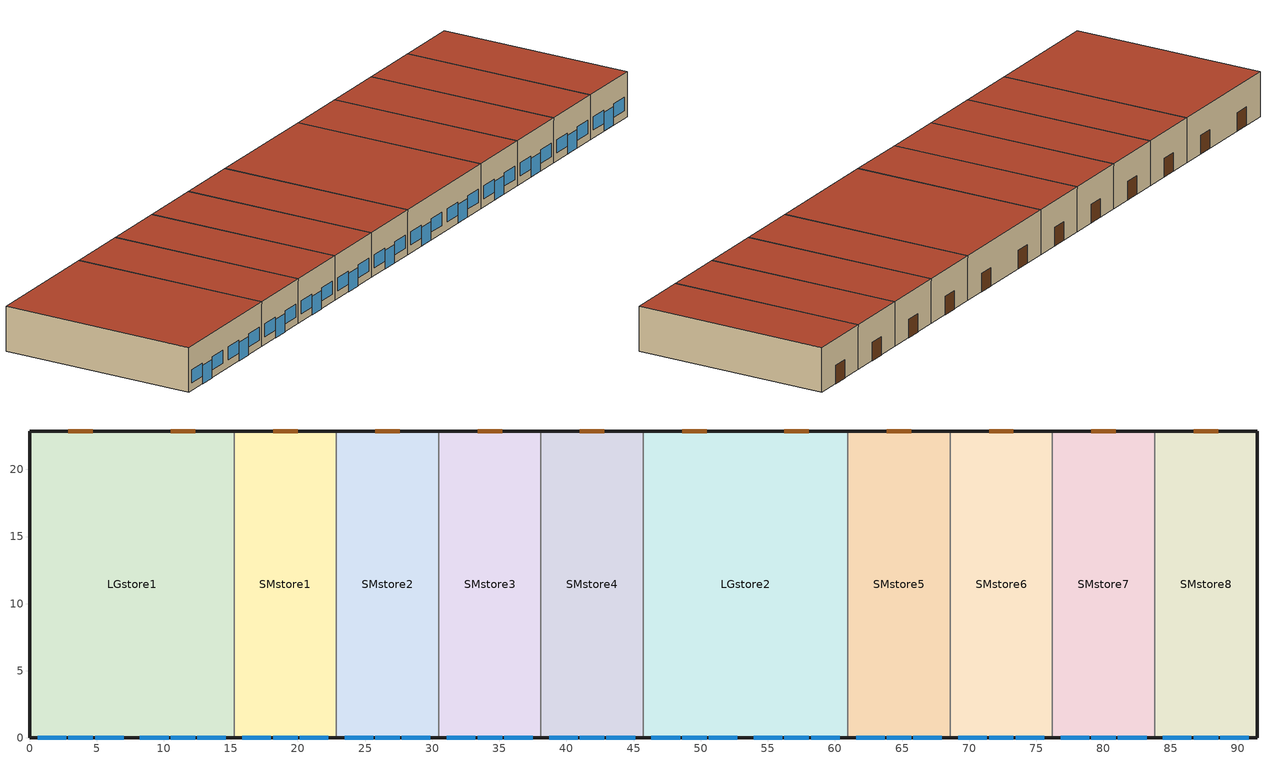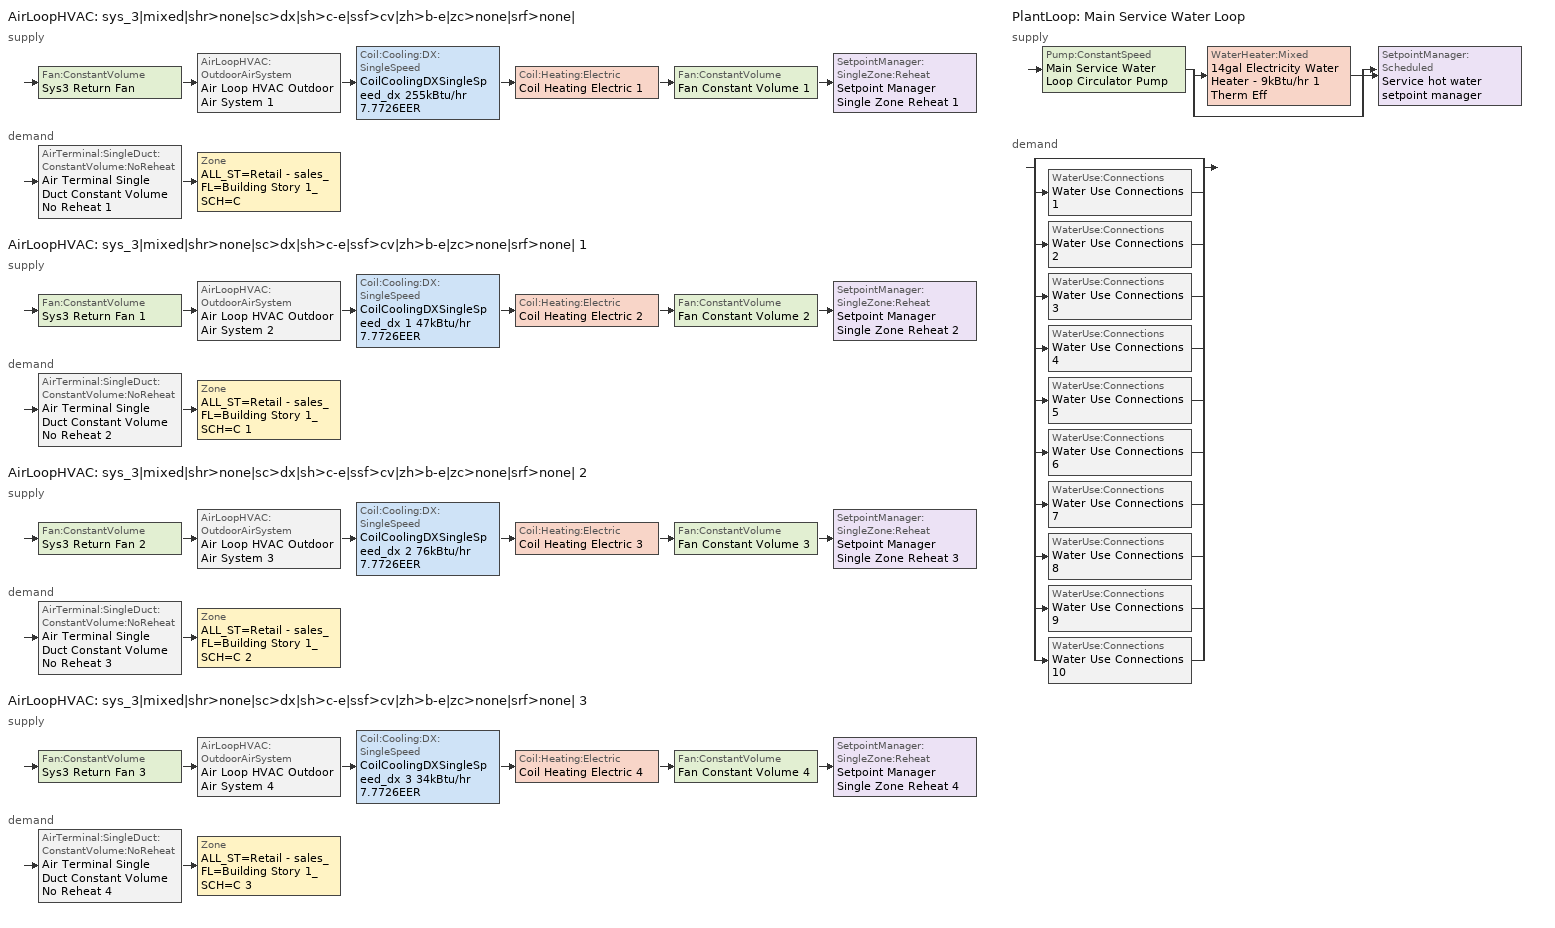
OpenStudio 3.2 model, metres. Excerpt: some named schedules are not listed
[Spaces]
SMstore2
 floor foundation (BTAP-Grnd-Floor-Mass:U-0.678_std): 30.48,22.86 30.48,0 22.86,0 22.86,22.86 z0
 wall outside: 22.86,0 30.48,0 / 30.48,22.86 22.86,22.86 z0:5.18
 wall to SMstore3: 30.48,0 30.48,22.86 z0:5.18
 wall to SMstore1: 22.86,22.86 22.86,0 z0:5.18
 window: 23.47,0 25.6,0 / 27.74,0 29.87,0 z0.91:2.43; 25.76,0 27.58,0 z0:2.13
 door: 27.58,22.86 25.76,22.86 z0:2.13
 roof outside: 30.48,0 30.48,22.86 22.86,22.86 22.86,0 z5.18
SMstore7
 floor foundation (BTAP-Grnd-Floor-Mass:U-0.678_std): 83.82,22.86 83.82,0 76.2,0 76.2,22.86 z0
 wall outside: 76.2,0 83.82,0 / 83.82,22.86 76.2,22.86 z0:5.18
 wall to SMstore6: 76.2,22.86 76.2,0 z0:5.18
 wall to SMstore8: 83.82,0 83.82,22.86 z0:5.18
 window: 81.08,0 83.21,0 / 76.81,0 78.94,0 z0.91:2.43; 79.1,0 80.92,0 z0:2.13
 door: 80.92,22.86 79.1,22.86 z0:2.13
 roof outside: 83.82,0 83.82,22.86 76.2,22.86 76.2,0 z5.18
SMstore3
 floor foundation (BTAP-Grnd-Floor-Mass:U-0.678_std): 38.1,22.86 38.1,0 30.48,0 30.48,22.86 z0
 wall outside: 30.48,0 38.1,0 / 38.1,22.86 30.48,22.86 z0:5.18
 wall to SMstore4: 38.1,0 38.1,22.86 z0:5.18
 window: 31.09,0 33.22,0 / 35.36,0 37.49,0 z0.91:2.43; 33.38,0 35.2,0 z0:2.13
 door: 35.2,22.86 33.38,22.86 z0:2.13
 roof outside: 38.1,0 38.1,22.86 30.48,22.86 30.48,0 z5.18
SMstore1
 floor foundation (BTAP-Grnd-Floor-Mass:U-0.678_std): 22.86,22.86 22.86,0 15.24,0 15.24,22.86 z0
 wall outside: 15.24,0 22.86,0 / 22.86,22.86 15.24,22.86 z0:5.18
 wall to LGstore1: 15.24,22.86 15.24,0 z0:5.18
 window: 15.85,0 17.98,0 / 20.12,0 22.25,0 z0.91:2.43; 18.14,0 19.97,0 z0:2.13
 door: 19.97,22.86 18.14,22.86 z0:2.13
 roof outside: 22.86,0 22.86,22.86 15.24,22.86 15.24,0 z5.18
LGstore2
 floor foundation (BTAP-Grnd-Floor-Mass:U-0.678_std): 60.96,22.86 60.96,0 45.72,0 45.72,22.86 z0
 wall outside: 45.72,0 60.96,0 / 60.96,22.86 45.72,22.86 z0:5.18
 wall to SMstore5: 60.96,0 60.96,22.86 z0:5.18
 wall to SMstore4: 45.72,22.86 45.72,0 z0:5.18
 window: 48.62,0 50.44,0 / 56.24,0 58.06,0 z0:2.13; 46.33,0 48.46,0 / 58.22,0 60.35,0 / 53.95,0 56.08,0 / 50.6,0 52.73,0 z0.91:2.43
 door: 50.44,22.86 48.62,22.86 / 58.06,22.86 56.24,22.86 z0:2.13
 roof outside: 60.96,0 60.96,22.86 45.72,22.86 45.72,0 z5.18
SMstore8
 floor foundation (BTAP-Grnd-Floor-Mass:U-0.678_std): 91.44,22.86 91.44,0 83.82,0 83.82,22.86 z0
 wall outside: 83.82,0 91.44,0 91.44,22.86 83.82,22.86 z0:5.18
 window: 86.72,0 88.54,0 z0:2.13; 84.43,0 86.56,0 / 88.7,0 90.83,0 z0.91:2.43
 door: 88.54,22.86 86.72,22.86 z0:2.13
 roof outside: 91.44,0 91.44,22.86 83.82,22.86 83.82,0 z5.18
SMstore5
 floor foundation (BTAP-Grnd-Floor-Mass:U-0.678_std): 68.58,22.86 68.58,0 60.96,0 60.96,22.86 z0
 wall outside: 60.96,0 68.58,0 / 68.58,22.86 60.96,22.86 z0:5.18
 wall to SMstore6: 68.58,0 68.58,22.86 z0:5.18
 window: 61.57,0 63.7,0 / 65.84,0 67.97,0 z0.91:2.43; 63.86,0 65.68,0 z0:2.13
 door: 65.68,22.86 63.86,22.86 z0:2.13
 roof outside: 68.58,0 68.58,22.86 60.96,22.86 60.96,0 z5.18
SMstore4
 floor foundation (BTAP-Grnd-Floor-Mass:U-0.678_std): 45.72,22.86 45.72,0 38.1,0 38.1,22.86 z0
 wall outside: 38.1,0 45.72,0 / 45.72,22.86 38.1,22.86 z0:5.18
 window: 41,0 42.82,0 z0:2.13; 38.71,0 40.84,0 / 42.98,0 45.11,0 z0.91:2.43
 door: 42.82,22.86 41,22.86 z0:2.13
 roof outside: 45.72,0 45.72,22.86 38.1,22.86 38.1,0 z5.18
SMstore6
 floor foundation (BTAP-Grnd-Floor-Mass:U-0.678_std): 76.2,22.86 76.2,0 68.58,0 68.58,22.86 z0
 wall outside: 68.58,0 76.2,0 / 76.2,22.86 68.58,22.86 z0:5.18
 window: 73.46,0 75.59,0 / 69.19,0 71.32,0 z0.91:2.43; 71.48,0 73.3,0 z0:2.13
 door: 73.3,22.86 71.48,22.86 z0:2.13
 roof outside: 76.2,0 76.2,22.86 68.58,22.86 68.58,0 z5.18
LGstore1
 floor foundation (BTAP-Grnd-Floor-Mass:U-0.678_std): 15.24,22.86 15.24,0 0,0 0,22.86 z0
 wall outside: 15.24,22.86 0,22.86 0,0 15.24,0 z0:5.18
 window: 8.23,0 10.36,0 / 0.61,0 2.74,0 / 4.88,0 7.01,0 / 12.5,0 14.63,0 z0.91:2.43; 10.52,0 12.35,0 / 2.9,0 4.73,0 z0:2.13
 door: 4.73,22.86 2.9,22.86 / 12.35,22.86 10.52,22.86 z0:2.13
 roof outside: 15.24,0 15.24,22.86 0,22.86 0,0 z5.18
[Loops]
AirLoopHVAC 'sys_3|mixed|shr>none|sc>dx|sh>c-e|ssf>cv|zh>b-e|zc>none|srf>none|'
 supply: Fan:ConstantVolume 'Sys3 Return Fan' > AirLoopHVAC:OutdoorAirSystem 'Air Loop HVAC Outdoor Air System 1' > Coil:Cooling:DX:SingleSpeed 'CoilCoolingDXSingleSpeed_dx 255kBtu/hr 7.7726EER' > Coil:Heating:Electric 'Coil Heating Electric 1' > Fan:ConstantVolume 'Fan Constant Volume 1' > SetpointManager:SingleZone:Reheat 'Setpoint Manager Single Zone Reheat 1'
 demand: AirTerminal:SingleDuct:ConstantVolume:NoReheat 'Air Terminal Single Duct Constant Volume No Reheat 1' > Zone 'ALL_ST=Retail - sales_FL=Building Story 1_SCH=C'
AirLoopHVAC 'sys_3|mixed|shr>none|sc>dx|sh>c-e|ssf>cv|zh>b-e|zc>none|srf>none| 1'
 supply: Fan:ConstantVolume 'Sys3 Return Fan 1' > AirLoopHVAC:OutdoorAirSystem 'Air Loop HVAC Outdoor Air System 2' > Coil:Cooling:DX:SingleSpeed 'CoilCoolingDXSingleSpeed_dx 1 47kBtu/hr 7.7726EER' > Coil:Heating:Electric 'Coil Heating Electric 2' > Fan:ConstantVolume 'Fan Constant Volume 2' > SetpointManager:SingleZone:Reheat 'Setpoint Manager Single Zone Reheat 2'
 demand: AirTerminal:SingleDuct:ConstantVolume:NoReheat 'Air Terminal Single Duct Constant Volume No Reheat 2' > Zone 'ALL_ST=Retail - sales_FL=Building Story 1_SCH=C 1'
AirLoopHVAC 'sys_3|mixed|shr>none|sc>dx|sh>c-e|ssf>cv|zh>b-e|zc>none|srf>none| 2'
 supply: Fan:ConstantVolume 'Sys3 Return Fan 2' > AirLoopHVAC:OutdoorAirSystem 'Air Loop HVAC Outdoor Air System 3' > Coil:Cooling:DX:SingleSpeed 'CoilCoolingDXSingleSpeed_dx 2 76kBtu/hr 7.7726EER' > Coil:Heating:Electric 'Coil Heating Electric 3' > Fan:ConstantVolume 'Fan Constant Volume 3' > SetpointManager:SingleZone:Reheat 'Setpoint Manager Single Zone Reheat 3'
 demand: AirTerminal:SingleDuct:ConstantVolume:NoReheat 'Air Terminal Single Duct Constant Volume No Reheat 3' > Zone 'ALL_ST=Retail - sales_FL=Building Story 1_SCH=C 2'
AirLoopHVAC 'sys_3|mixed|shr>none|sc>dx|sh>c-e|ssf>cv|zh>b-e|zc>none|srf>none| 3'
 supply: Fan:ConstantVolume 'Sys3 Return Fan 3' > AirLoopHVAC:OutdoorAirSystem 'Air Loop HVAC Outdoor Air System 4' > Coil:Cooling:DX:SingleSpeed 'CoilCoolingDXSingleSpeed_dx 3 34kBtu/hr 7.7726EER' > Coil:Heating:Electric 'Coil Heating Electric 4' > Fan:ConstantVolume 'Fan Constant Volume 4' > SetpointManager:SingleZone:Reheat 'Setpoint Manager Single Zone Reheat 4'
 demand: AirTerminal:SingleDuct:ConstantVolume:NoReheat 'Air Terminal Single Duct Constant Volume No Reheat 4' > Zone 'ALL_ST=Retail - sales_FL=Building Story 1_SCH=C 3'
PlantLoop 'Main Service Water Loop'
 supply: Pump:ConstantSpeed 'Main Service Water Loop Circulator Pump' > split
  | WaterHeater:Mixed '14gal Electricity Water Heater - 9kBtu/hr 1 Therm Eff'
  | bypass
  join > SetpointManager:Scheduled 'Service hot water setpoint manager'
 demand: split
  | bypass
  | WaterUse:Connections 'Water Use Connections 1'
  | WaterUse:Connections 'Water Use Connections 2'
  | WaterUse:Connections 'Water Use Connections 3'
  | WaterUse:Connections 'Water Use Connections 4'
  | WaterUse:Connections 'Water Use Connections 5'
  | WaterUse:Connections 'Water Use Connections 6'
  | WaterUse:Connections 'Water Use Connections 7'
  | WaterUse:Connections 'Water Use Connections 8'
  | WaterUse:Connections 'Water Use Connections 9'
  | WaterUse:Connections 'Water Use Connections 10'
[ClimateZones]
Climate Zone Institution Name 1=ASHRAE; Climate Zone Document Name 1=ANSI/ASHRAE Standard 169; Climate Zone Document Year 1=2006; Climate Zone Institution Name 2=CEC; Climate Zone Document Name 2=California Climate Zone Descriptions; Climate Zone Document Year 2=1995
[Building]
RetailStripmall: Default Construction Set=BTAP-Mass at hdd = 5000.0; Standards Number of Stories=1; Standards Number of Above Ground Stories=1; Standards Template=BTAP1980TO2010; Standards Building Type=RetailStripmall
[Site]
Calgary Intl AP_AB_CAN: Latitude {deg}=51.114; Longitude {deg}=-114.02; Time Zone {hr}=-7; Elevation {m}=1084.1
[Site:WaterMainsTemperature]
Calculation Method=Correlation; Annual Average Outdoor Air Temperature {C}=5; Maximum Difference In Monthly Average Outdoor Air Temperatures {deltaC}=23.3
[Site:GroundTemperature:BuildingSurface]
19.527, 19.502, 19.536, 19.598, 20.002, 21.64, 22.225, 22.375, 21.449, 20.121, 19.802, 19.633
[SizingPeriod:DesignDay] Barometric Pressure {Pa}=88961; Sky Clearness=0; Rain Indicator=0; Snow Indicator=0; Day of Month=21; Daylight Saving Time Indicator=0; Humidity Indicating Type=Wetbulb; Dry-Bulb Temperature Range Modifier Type=DefaultMultipliers
Name | Maximum Dry-Bulb Temperature {C} | Daily Dry-Bulb Temperature Range {deltaC} | Humidity Indicating Conditions at Maximum Dry-Bulb | Wind Speed {m/s} | Wind Direction {deg} | Month | Day Type | Solar Model Indicator | ASHRAE Taub | ASHRAE Taud
Calgary Intl AP Ann Clg .4% Condns DB=>MWB | 28.5 | 12.1 | 16.1 | 4.5 | 160 | 7 | SummerDesignDay | ASHRAETau | 0.339 | 2.421
Calgary Intl AP Ann Htg 99.6% Condns DB | -28.5 | 0 | -28.5 | 2.9 | 200 | 1 | WinterDesignDay | ASHRAEClearSky
[Material:NoMass] Roughness=Smooth; Thermal Absorptance=0.9; Solar Absorptance=0.7
Name | Thermal Resistance {m2-K/W} | Visible Absorptance
Typical Carpet Pad; Typical Carpet Pad 1 | 0.21648 | 0.8
Typical Insulation 1 | 0.00118045 | 0.7
Typical Insulation 2 | 2.61923 | 0.7
Typical Insulation 3 | 4.40527 | 0.7
Typical Carpet Pad 2; Typical Carpet Pad 4 | 1.40895 | 0.8
Typical Carpet Pad 3 | 2.28697 | 0.8
Typical Insulation 4 | 0.338965 | 0.7
Typical Insulation 5 | 0.338983 | 0.7
[Material]
Name | Roughness | Thickness {m} | Conductivity {W/m-K} | Density {kg/m3} | Specific Heat {J/kg-K} | Thermal Absorptance | Solar Absorptance | Visible Absorptance
G05 25mm wood | MediumSmooth | 0.0254 | 0.15 | 608 | 1630 | 0.9 | 0.5 | 0.5
100mm Normalweight concrete floor 1 | MediumSmooth | 0.1016 | 2.31 | 2322 | 832
G01 13mm gypsum board 1 | Smooth | 0.0127 | 0.16 | 800 | 1090 | 0.9 | 0.7 | 0.5
4 in. Normalweight Concrete Floor 1 | MediumRough | 0.1016 | 2.31 | 2322 | 832 | 0.9 | 0.7 | 0.7
1IN Stucco 1 | Smooth | 0.0253 | 0.6918 | 1858 | 837 | 0.9 | 0.7 | 0.92
8IN CONCRETE HW RefBldg 1 | Rough | 0.2032 | 1.311 | 2240 | 836.8 | 0.9 | 0.7 | 0.7
1/2IN Gypsum 1 | Smooth | 0.0127 | 0.16 | 784.9 | 830 | 0.9 | 0.4 | 0.4
Metal Roof Surface 1; F08 Metal surface 1 | Smooth | 0.0008 | 45.28 | 7824 | 500 | 0.9 | 0.7 | 0.7
6 in. Normalweight Concrete Floor 1; 6 in. Normalweight Concrete Floor 2; 6 in. Normalweight Concrete Floor 3 | MediumRough | 0.1524 | 2.31 | 2322 | 832 | 0.9 | 0.7 | 0.7
Expanded Polystyrene | MediumSmooth | 0.0408596 | 0.029 | 29 | 1210
[Construction]
BTAP-Int-Partition; BTAP-Int-Door: G05 25mm wood
BTAP-Int-Floor: 100mm Normalweight concrete floor 1, Typical Carpet Pad
BTAP-Int-Wall: G01 13mm gypsum board 1, G01 13mm gypsum board 1
BTAP-Int-Ceiling: Typical Carpet Pad, 100mm Normalweight concrete floor 1
BTAP-Int-Window: SimpleGlazing
BTAP-Ext-Floor-Mass:U-3.822: Typical Insulation 1, 4 in. Normalweight Concrete Floor 1, Typical Carpet Pad 1
BTAP-Ext-Wall-Mass:U-0.346: 1IN Stucco 1, 8IN CONCRETE HW RefBldg 1, Typical Insulation 2, 1/2IN Gypsum 1
BTAP-Ext-Roof-Metal:U-0.227: Metal Roof Surface 1, Typical Insulation 3
BTAP-Grnd-Floor-Mass:U-0.678: 6 in. Normalweight Concrete Floor 1, Typical Carpet Pad 2
BTAP-Grnd-Wall-Mass:U-0.425: 6 in. Normalweight Concrete Floor 2, Typical Carpet Pad 3
BTAP-Grnd-Roof-Mass:U-0.678: 6 in. Normalweight Concrete Floor 3, Typical Carpet Pad 4
BTAP-Ext-FixedWindow:U=0.295 SHGC=0.490; BTAP-Ext-GlassDoors:U=0.295 SHGC=0.490; BTAP-Ext-Skylights:U=0.295 SHGC=0.490; BTAP-Ext-DaylightDomes:U=0.295 SHGC=0.490; BTAP-Ext-DaylightDiffuser:U=0.295 SHGC=0.490: SimpleGlazing:U=0.295 SHGC=0.490
BTAP-Ext-Door:U-2.95: F08 Metal surface 1, Typical Insulation 4
BTAP-Ext-OverHeadDoor:U-2.95: Typical Insulation 5
BTAP-Grnd-Floor-Mass:U-0.678_std: 6 in. Normalweight Concrete Floor 1, Expanded Polystyrene
[DefaultConstructionSet]
BTAP-Mass at hdd = 5000.0: Default Exterior Surface Constructions=BTAP-Mass at hdd = 5000.0; Default Interior Surface Constructions=Default Surface Constructions 2; Default Ground Contact Surface Constructions=BTAP-Mass at hdd = 5000.0 1; Default Exterior SubSurface Constructions=BTAP-Mass at hdd = 5000.0; Default Interior SubSurface Constructions=Default Sub Surface Constructions 2; Interior Partition Construction=BTAP-Int-Partition
[DefaultSurfaceConstructions]
Name | Floor Construction | Wall Construction | Roof Ceiling Construction
Default Surface Constructions 2 | BTAP-Int-Floor | BTAP-Int-Wall | BTAP-Int-Ceiling
BTAP-Mass at hdd = 5000.0 | BTAP-Ext-Floor-Mass:U-3.822 | BTAP-Ext-Wall-Mass:U-0.346 | BTAP-Ext-Roof-Metal:U-0.227
BTAP-Mass at hdd = 5000.0 1 | BTAP-Grnd-Floor-Mass:U-0.678 | BTAP-Grnd-Wall-Mass:U-0.425 | BTAP-Grnd-Roof-Mass:U-0.678
[DefaultSubSurfaceConstructions]
Name | Fixed Window Construction | Operable Window Construction | Door Construction | Glass Door Construction | Overhead Door Construction | Skylight Construction | Tubular Daylight Dome Construction | Tubular Daylight Diffuser Construction
Default Sub Surface Constructions 2 | BTAP-Int-Window | BTAP-Int-Window | BTAP-Int-Door
BTAP-Mass at hdd = 5000.0 | BTAP-Ext-FixedWindow:U=0.295 SHGC=0.490 | BTAP-Ext-FixedWindow:U=0.295 SHGC=0.490 | BTAP-Ext-Door:U-2.95 | BTAP-Ext-GlassDoors:U=0.295 SHGC=0.490 | BTAP-Ext-OverHeadDoor:U-2.95 | BTAP-Ext-Skylights:U=0.295 SHGC=0.490 | BTAP-Ext-DaylightDomes:U=0.295 SHGC=0.490 | BTAP-Ext-DaylightDiffuser:U=0.295 SHGC=0.490
[WindowMaterial:SimpleGlazingSystem] Solar Heat Gain Coefficient=0.49; Visible Transmittance=0.21
Name | U-Factor {W/m2-K}
SimpleGlazing | 2.2
SimpleGlazing:U=0.295 SHGC=0.490 | 2.95
[Space] Space Type=Space Function Retail - sales; Building Story=Building Story 1; Part of Total Floor Area=Yes
Name | Thermal Zone
SMstore2; SMstore7; SMstore3; LGstore2; SMstore5; SMstore4; SMstore6 | ALL_ST=Retail - sales_FL=Building Story 1_SCH=C
SMstore1 | ALL_ST=Retail - sales_FL=Building Story 1_SCH=C 3
LGstore1 | ALL_ST=Retail - sales_FL=Building Story 1_SCH=C 2
SMstore8 | ALL_ST=Retail - sales_FL=Building Story 1_SCH=C 1
[BuildingStory]
Building Story 1: Nominal Z Coordinate {m}=0
[SpaceType]
Space Function Retail - sales: Default Schedule Set=Space Function Retail - sales Schedule Set; Design Specification Outdoor Air Object=Space Function Retail - sales Ventilation; Standards Building Type=Space Function; Standards Space Type=Retail - sales
[People:Definition]
Space Function Retail - sales People Definition: Number of People Calculation Method=People/Area; People per Space Floor Area {person/m2}=0.0333681; Fraction Radiant=0.3
[People]
Space Function Retail - sales People: People Definition=Space Function Retail - sales People Definition; Space or SpaceType=Space Function Retail - sales; Work Efficiency Schedule=Work Efficiency Schedule; Clothing Insulation Schedule=Clothing Schedule; Air Velocity Schedule=Air Velocity Schedule; Multiplier=1
[Lights:Definition]
Space Function Retail - sales Lights Definition: Design Level Calculation Method=Watts/Area; Watts per Space Floor Area {W/m2}=18.0998; Fraction Radiant=0.5; Fraction Visible=0.2
[Lights]
Space Function Retail - sales Lights: Lights Definition=Space Function Retail - sales Lights Definition; Space or SpaceType=Space Function Retail - sales; Fraction Replaceable=1
[ElectricEquipment:Definition]
Space Function Retail - sales Elec Equip Definition: Design Level Calculation Method=Watts/Area; Watts per Space Floor Area {W/m2}=2.49998; Fraction Radiant=0.5
[ElectricEquipment]
Space Function Retail - sales Elec Equip: Electric Equipment Definition=Space Function Retail - sales Elec Equip Definition; Space or SpaceType=Space Function Retail - sales
[DesignSpecification:OutdoorAir]
Space Function Retail - sales Ventilation: Outdoor Air Method=Sum; Outdoor Air Flow per Floor Area {m3/s-m2}=0.001524
[DefaultScheduleSet]
Space Function Retail - sales Schedule Set: Number of People Schedule=NECB-C-Occupancy; People Activity Level Schedule=NECB-Activity; Lighting Schedule=NECB-C-Lighting; Electric Equipment Schedule=NECB-C-Electric-Equipment; Infiltration Schedule=Always On
[ThermostatSetpoint:DualSetpoint] Heating Setpoint Temperature Schedule=NECB-C-Thermostat Setpoint-Heating; Cooling Setpoint Temperature Schedule=NECB-C-Thermostat Setpoint-Cooling
Space Function Retail - sales Thermostat 21; Space Function Retail - sales Thermostat 22; Space Function Retail - sales Thermostat 23; Space Function Retail - sales Thermostat 24
[SpaceInfiltration:DesignFlowRate] Schedule=Always On Discrete; Design Flow Rate Calculation Method=Flow/ExteriorArea; Flow per Exterior Surface Area {m3/s-m2}=0.001116; Constant Term Coefficient=0; Temperature Term Coefficient=0; Velocity Term Coefficient=0.224; Velocity Squared Term Coefficient=0
Name | Space or SpaceType
LGstore1 Infiltration | LGstore1
LGstore2 Infiltration | LGstore2
SMstore1 Infiltration | SMstore1
SMstore2 Infiltration | SMstore2
SMstore3 Infiltration | SMstore3
SMstore4 Infiltration | SMstore4
SMstore5 Infiltration | SMstore5
SMstore6 Infiltration | SMstore6
SMstore7 Infiltration | SMstore7
SMstore8 Infiltration | SMstore8
[ThermalZone] Use Ideal Air Loads=No
Name | Thermostat
ALL_ST=Retail - sales_FL=Building Story 1_SCH=C | Space Function Retail - sales Thermostat 21
ALL_ST=Retail - sales_FL=Building Story 1_SCH=C 1 | Space Function Retail - sales Thermostat 22
ALL_ST=Retail - sales_FL=Building Story 1_SCH=C 2 | Space Function Retail - sales Thermostat 23
ALL_ST=Retail - sales_FL=Building Story 1_SCH=C 3 | Space Function Retail - sales Thermostat 24
[Sizing:Zone] Zone Cooling Design Supply Air Temperature Input Method=TemperatureDifference; Zone Cooling Design Supply Air Temperature {C}=14; Zone Cooling Design Supply Air Temperature Difference {deltaC}=11; Zone Heating Design Supply Air Temperature Input Method=TemperatureDifference; Zone Heating Design Supply Air Temperature {C}=40; Zone Heating Design Supply Air Temperature Difference {deltaC}=21; Zone Cooling Design Supply Air Humidity Ratio {kg-H2O/kg-air}=0.0085; Zone Heating Design Supply Air Humidity Ratio {kg-H2O/kg-air}=0.008; Zone Heating Sizing Factor=1.3; Zone Cooling Sizing Factor=1.1; Cooling Design Air Flow Method=DesignDay; Heating Design Air Flow Method=DesignDay; Account for Dedicated Outdoor Air System=No; Dedicated Outdoor Air System Control Strategy=NeutralSupplyAir; Dedicated Outdoor Air Low Setpoint Temperature for Design {C}=autosize; Dedicated Outdoor Air High Setpoint Temperature for Design {C}=autosize
ALL_ST=Retail - sales_FL=Building Story 1_SCH=C; ALL_ST=Retail - sales_FL=Building Story 1_SCH=C 1; ALL_ST=Retail - sales_FL=Building Story 1_SCH=C 2; ALL_ST=Retail - sales_FL=Building Story 1_SCH=C 3
[Zone equipment]
ALL_ST=Retail - sales_FL=Building Story 1_SCH=C: Air Terminal Single Duct Constant Volume No Reheat 1, Zone HVAC Baseboard Convective Electric 1
ALL_ST=Retail - sales_FL=Building Story 1_SCH=C 1: Air Terminal Single Duct Constant Volume No Reheat 2, Zone HVAC Baseboard Convective Electric 2
ALL_ST=Retail - sales_FL=Building Story 1_SCH=C 2: Air Terminal Single Duct Constant Volume No Reheat 3, Zone HVAC Baseboard Convective Electric 3
ALL_ST=Retail - sales_FL=Building Story 1_SCH=C 3: Air Terminal Single Duct Constant Volume No Reheat 4, Zone HVAC Baseboard Convective Electric 4
[Foundation:Kiva] Wall Height Above Grade {m}=0; Wall Depth Below Slab {m}=0
Bldg Kiva Foundation; SMstore2_Floor Kiva Foundation; SMstore3_Floor Kiva Foundation; SMstore4_Floor Kiva Foundation; SMstore5_Floor Kiva Foundation; SMstore6_Floor Kiva Foundation; SMstore7_Floor Kiva Foundation
[SurfaceProperty:ExposedFoundationPerimeter] Exposed Perimeter Calculation Method=TotalExposedPerimeter
Name | Total Exposed Perimeter {m}
LGstore2_Floor | 30.48
SMstore2_Floor; SMstore3_Floor; SMstore4_Floor; SMstore5_Floor; SMstore6_Floor; SMstore7_Floor; SMstore1_Floor | 15.24
SMstore8_Floor | 38.1
LGstore1_Floor | 53.34
[Foundation:Kiva:Settings]

[AirLoopHVAC] Design Supply Air Flow Rate {m3/s}=autosize; Design Return Air Flow Fraction of Supply Air Flow=1
Name | Availability Schedule
sys_3|mixed|shr>none|sc>dx|sh>c-e|ssf>cv|zh>b-e|zc>none|srf>none| | sys_3|mixed|shr>none|sc>dx|sh>c-e|ssf>cv|zh>b-e|zc>none|srf>none| Occ Sch
sys_3|mixed|shr>none|sc>dx|sh>c-e|ssf>cv|zh>b-e|zc>none|srf>none| 1 | sys_3|mixed|shr>none|sc>dx|sh>c-e|ssf>cv|zh>b-e|zc>none|srf>none| 1 Occ Sch
sys_3|mixed|shr>none|sc>dx|sh>c-e|ssf>cv|zh>b-e|zc>none|srf>none| 2 | sys_3|mixed|shr>none|sc>dx|sh>c-e|ssf>cv|zh>b-e|zc>none|srf>none| 2 Occ Sch
sys_3|mixed|shr>none|sc>dx|sh>c-e|ssf>cv|zh>b-e|zc>none|srf>none| 3 | sys_3|mixed|shr>none|sc>dx|sh>c-e|ssf>cv|zh>b-e|zc>none|srf>none| 3 Occ Sch
[Sizing:System] Type of Load to Size On=Sensible; Design Outdoor Air Flow Rate {m3/s}=Autosize; Central Heating Maximum System Air Flow Ratio=1; Preheat Design Temperature {C}=7; Preheat Design Humidity Ratio {kg-H2O/kg-Air}=0.008; Precool Design Temperature {C}=13; Precool Design Humidity Ratio {kg-H2O/kg-Air}=0.008; Central Cooling Design Supply Air Temperature {C}=13; Central Heating Design Supply Air Temperature {C}=43; Sizing Option=NonCoincident; 100% Outdoor Air in Cooling=No; 100% Outdoor Air in Heating=No; Central Cooling Design Supply Air Humidity Ratio {kg-H2O/kg-Air}=0.0085; Central Heating Design Supply Air Humidity Ratio {kg-H2O/kg-Air}=0.008; Cooling Design Air Flow Method=DesignDay; Cooling Design Air Flow Rate {m3/s}=0; Heating Design Air Flow Method=DesignDay; Heating Design Air Flow Rate {m3/s}=0; System Outdoor Air Method=ZoneSum; Zone Maximum Outdoor Air Fraction=1; Cooling Supply Air Flow Rate Per Floor Area {m3/s-m2}=0.00996765; Cooling Fraction of Autosized Cooling Supply Air Flow Rate=1; Cooling Supply Air Flow Rate Per Unit Cooling Capacity {m3/s-W}=3.94755e-05; Heating Supply Air Flow Rate Per Floor Area {m3/s-m2}=0.00996765; Heating Fraction of Autosized Heating Supply Air Flow Rate=1; Heating Fraction of Autosized Cooling Supply Air Flow Rate=1; Heating Supply Air Flow Rate Per Unit Heating Capacity {m3/s-W}=3.15882e-05; Cooling Design Capacity Method=CoolingDesignCapacity; Cooling Design Capacity {W}=autosize; Cooling Design Capacity Per Floor Area {W/m2}=234.7; Fraction of Autosized Cooling Design Capacity=1; Heating Design Capacity Method=HeatingDesignCapacity; Heating Design Capacity {W}=autosize; Heating Design Capacity Per Floor Area {W/m2}=157; Fraction of Autosized Heating Design Capacity=1; Central Cooling Capacity Control Method=OnOff
sys_3|mixed|shr>none|sc>dx|sh>c-e|ssf>cv|zh>b-e|zc>none|srf>none|; sys_3|mixed|shr>none|sc>dx|sh>c-e|ssf>cv|zh>b-e|zc>none|srf>none| 1; sys_3|mixed|shr>none|sc>dx|sh>c-e|ssf>cv|zh>b-e|zc>none|srf>none| 2; sys_3|mixed|shr>none|sc>dx|sh>c-e|ssf>cv|zh>b-e|zc>none|srf>none| 3
[Fan:ConstantVolume] Availability Schedule=Always On Discrete; Maximum Flow Rate {m3/s}=AutoSize
Name | Fan Total Efficiency | Pressure Rise {Pa} | Motor Efficiency
Fan Constant Volume 1; Fan Constant Volume 2; Fan Constant Volume 3; Fan Constant Volume 4 | 0.39975 | 640 | 0.615
Sys3 Return Fan; Sys3 Return Fan 1; Sys3 Return Fan 2; Sys3 Return Fan 3 | 0.25 | 150 | 0.385
[Coil:Heating:Electric] Availability Schedule=Always On Discrete
Coil Heating Electric 1; Coil Heating Electric 2; Coil Heating Electric 3; Coil Heating Electric 4
[Coil:Cooling:DX:SingleSpeed] Availability Schedule=Always On Discrete; Rated Total Cooling Capacity {W}=autosize; Rated Sensible Heat Ratio=autosize; Rated COP {W/W}=2.72426; Rated Air Flow Rate {m3/s}=autosize; Rated Evaporator Fan Power Per Volume Flow Rate {W/(m3/s)}=773.3; Total Cooling Capacity Function of Temperature Curve=DXCOOL-NECB2011-REF-CAPFT; Total Cooling Capacity Function of Flow Fraction Curve=DXCOOL-NECB2011-REF-CAPFFLOW; Energy Input Ratio Function of Temperature Curve=DXCOOL-NECB2011-REF-COOLEIRFT; Energy Input Ratio Function of Flow Fraction Curve=DXCOOL-NECB2011-REF-COOLEIRFFLOW; Part Load Fraction Correlation Curve=DXCOOL-NECB2011-REF-COOLPLFFPLR; Minimum Outdoor Dry-Bulb Temperature for Compressor Operation {C}=-25; Condenser Type=AirCooled; Evaporative Condenser Effectiveness=0; Evaporative Condenser Air Flow Rate {m3/s}=Autosize; Evaporative Condenser Pump Rated Power Consumption {W}=Autosize; Crankcase Heater Capacity {W}=0; Maximum Outdoor Dry-Bulb Temperature for Crankcase Heater Operation {C}=0; Basin Heater Capacity {W/K}=0; Basin Heater Setpoint Temperature {C}=10
CoilCoolingDXSingleSpeed_dx 255kBtu/hr 7.7726EER; CoilCoolingDXSingleSpeed_dx 1 47kBtu/hr 7.7726EER; CoilCoolingDXSingleSpeed_dx 2 76kBtu/hr 7.7726EER; CoilCoolingDXSingleSpeed_dx 3 34kBtu/hr 7.7726EER
[Controller:OutdoorAir] Minimum Outdoor Air Flow Rate {m3/s}=autosize; Maximum Outdoor Air Flow Rate {m3/s}=Autosize; Economizer Control Action Type=ModulateFlow; Lockout Type=NoLockout; Minimum Limit Type=FixedMinimum; High Humidity Control=No; Heat Recovery Bypass Control Type=BypassWhenWithinEconomizerLimits
Name | Economizer Control Type | Minimum Outdoor Air Schedule | Controller Mechanical Ventilation | Economizer Maximum Limit Dry-Bulb Temperature {C} | Economizer Maximum Limit Enthalpy {J/kg} | Economizer Minimum Limit Dry-Bulb Temperature {C}
Controller Outdoor Air 1 | DifferentialEnthalpy | sys_3|mixed|shr>none|sc>dx|sh>c-e|ssf>cv|zh>b-e|zc>none|srf>none| Occ Sch | Controller Mechanical Ventilation 1
Controller Outdoor Air 2 | NoEconomizer | sys_3|mixed|shr>none|sc>dx|sh>c-e|ssf>cv|zh>b-e|zc>none|srf>none| 1 Occ Sch | Controller Mechanical Ventilation 2 | 28 | 64000 | -100
Controller Outdoor Air 3 | DifferentialEnthalpy | sys_3|mixed|shr>none|sc>dx|sh>c-e|ssf>cv|zh>b-e|zc>none|srf>none| 2 Occ Sch | Controller Mechanical Ventilation 3
Controller Outdoor Air 4 | NoEconomizer | sys_3|mixed|shr>none|sc>dx|sh>c-e|ssf>cv|zh>b-e|zc>none|srf>none| 3 Occ Sch | Controller Mechanical Ventilation 4 | 28 | 64000 | -100
[Controller:MechanicalVentilation] Availability Schedule=Always On Discrete; System Outdoor Air Method=ZoneSum
Controller Mechanical Ventilation 1; Controller Mechanical Ventilation 2; Controller Mechanical Ventilation 3; Controller Mechanical Ventilation 4
[AirLoopHVAC:OutdoorAirSystem]
Name | Controller
Air Loop HVAC Outdoor Air System 1 | Controller Outdoor Air 1
Air Loop HVAC Outdoor Air System 2 | Controller Outdoor Air 2
Air Loop HVAC Outdoor Air System 3 | Controller Outdoor Air 3
Air Loop HVAC Outdoor Air System 4 | Controller Outdoor Air 4
[SetpointManager:SingleZone:Reheat] Minimum Supply Air Temperature {C}=13; Maximum Supply Air Temperature {C}=43
Name | Control Zone
Setpoint Manager Single Zone Reheat 1 | ALL_ST=Retail - sales_FL=Building Story 1_SCH=C
Setpoint Manager Single Zone Reheat 2 | ALL_ST=Retail - sales_FL=Building Story 1_SCH=C 1
Setpoint Manager Single Zone Reheat 3 | ALL_ST=Retail - sales_FL=Building Story 1_SCH=C 2
Setpoint Manager Single Zone Reheat 4 | ALL_ST=Retail - sales_FL=Building Story 1_SCH=C 3
[AirTerminal:SingleDuct:ConstantVolume:NoReheat] Availability Schedule=Always On Discrete; Maximum Air Flow Rate {m3/s}=AutoSize
Air Terminal Single Duct Constant Volume No Reheat 1; Air Terminal Single Duct Constant Volume No Reheat 2; Air Terminal Single Duct Constant Volume No Reheat 3; Air Terminal Single Duct Constant Volume No Reheat 4
[ZoneHVAC:Baseboard:Convective:Electric] Availability Schedule=Always On Discrete; Nominal Capacity {W}=autosize; Efficiency=1
Zone HVAC Baseboard Convective Electric 1; Zone HVAC Baseboard Convective Electric 2; Zone HVAC Baseboard Convective Electric 3; Zone HVAC Baseboard Convective Electric 4
[PlantLoop]
Main Service Water Loop: Glycol Concentration=0; Maximum Loop Temperature {C}=60; Minimum Loop Temperature {C}=10; Plant Loop Volume {m3}=Autocalculate; Load Distribution Scheme=Optimal
[Sizing:Plant]
Main Service Water Loop: Loop Type=Heating; Design Loop Exit Temperature {C}=60; Loop Design Temperature Difference {deltaC}=5; Sizing Option=NonCoincident; Zone Timesteps in Averaging Window=1; Coincident Sizing Factor Mode=None
[SetpointManager:Scheduled]
Service hot water setpoint manager: Control Variable=Temperature; Schedule=Service Water Loop Temp - 140F
[Pump:ConstantSpeed]
Main Service Water Loop Circulator Pump: Rated Flow Rate {m3/s}=autosize; Rated Pump Head {Pa}=1968.07; Rated Power Consumption {W}=autosize; Motor Efficiency=0.7; Fraction of Motor Inefficiencies to Fluid Stream=0; Pump Control Type=Intermittent; Design Power Sizing Method=PowerPerFlowPerPressure; Design Electric Power per Unit Flow Rate {W/(m3/s)}=348701.1; Design Shaft Power per Unit Flow Rate per Unit Head {W-s/m3-Pa}=1.28205
[WaterHeater:Mixed]
14gal Electricity Water Heater - 9kBtu/hr 1 Therm Eff: Tank Volume {m3}=0.0511075; Setpoint Temperature Schedule=Service Water Loop Temp - 140F; Deadband Temperature Difference {deltaC}=2; Maximum Temperature Limit {C}=60; Heater Control Type=Cycle; Heater Maximum Capacity {W}=2670.37; Heater Fuel Type=Electricity; Heater Thermal Efficiency=1; Off Cycle Parasitic Fuel Consumption Rate {W}=13.3416; Off Cycle Parasitic Fuel Type=Electricity; Off Cycle Parasitic Heat Fraction to Tank=0.8; On Cycle Parasitic Fuel Consumption Rate {W}=13.3416; On Cycle Parasitic Fuel Type=Electricity; On Cycle Parasitic Heat Fraction to Tank=0; Ambient Temperature Indicator=Schedule; Ambient Temperature Schedule=Water Heater Ambient Temp Schedule - 70.0f; Off Cycle Loss Coefficient to Ambient Temperature {W/K}=1.29141; On Cycle Loss Coefficient to Ambient Temperature {W/K}=1.29141; Use Side Effectiveness=1; Source Side Effectiveness=1; Use Side Design Flow Rate {m3/s}=autosize; Source Side Design Flow Rate {m3/s}=autosize; Indirect Water Heating Recovery Time {hr}=1.5; Source Side Flow Control Mode=IndirectHeatPrimarySetpoint
[WaterHeater:Sizing]
14gal Electricity Water Heater - 9kBtu/hr 1 Therm Eff: Design Mode=PeakDraw; Time Storage Can Meet Peak Draw {hr}=0.538503; Time for Tank Recovery {hr}=0; Nominal Tank Volume for Autosizing Plant Connections {m3}=1
[WaterUse:Connections] Drain Water Heat Exchanger Type=None; Drain Water Heat Exchanger Destination=Plant
Name | Water Use Equipment Name 1
Water Use Connections 1 | Lgstore1 Service Water Use 0.04gal/min
Water Use Connections 2 | Lgstore2 Service Water Use 0.04gal/min
Water Use Connections 3 | Smstore1 Service Water Use 0.02gal/min
Water Use Connections 4 | Smstore2 Service Water Use 0.02gal/min
Water Use Connections 5 | Smstore3 Service Water Use 0.02gal/min
Water Use Connections 6 | Smstore4 Service Water Use 0.02gal/min
Water Use Connections 7 | Smstore5 Service Water Use 0.02gal/min
Water Use Connections 8 | Smstore6 Service Water Use 0.02gal/min
Water Use Connections 9 | Smstore7 Service Water Use 0.02gal/min
Water Use Connections 10 | Smstore8 Service Water Use 0.02gal/min
[WaterUse:Equipment:Definition]
Name | Peak Flow Rate {m3/s} | Target Temperature Schedule | Sensible Fraction Schedule | Latent Fraction Schedule
Lgstore1 Service Water Use Def 0.04gal/min | 2.49062e-06 | Schedule Ruleset 5 | Schedule Ruleset 3 | Schedule Ruleset 4
Lgstore2 Service Water Use Def 0.04gal/min | 2.49062e-06 | Schedule Ruleset 8 | Schedule Ruleset 6 | Schedule Ruleset 7
Smstore1 Service Water Use Def 0.02gal/min | 1.24531e-06 | Schedule Ruleset 11 | Schedule Ruleset 9 | Schedule Ruleset 10
Smstore2 Service Water Use Def 0.02gal/min | 1.24531e-06 | Schedule Ruleset 14 | Schedule Ruleset 12 | Schedule Ruleset 13
Smstore3 Service Water Use Def 0.02gal/min | 1.24531e-06 | Schedule Ruleset 17 | Schedule Ruleset 15 | Schedule Ruleset 16
Smstore4 Service Water Use Def 0.02gal/min | 1.24531e-06 | Schedule Ruleset 20 | Schedule Ruleset 18 | Schedule Ruleset 19
Smstore5 Service Water Use Def 0.02gal/min | 1.24531e-06 | Schedule Ruleset 23 | Schedule Ruleset 21 | Schedule Ruleset 22
Smstore6 Service Water Use Def 0.02gal/min | 1.24531e-06 | Schedule Ruleset 26 | Schedule Ruleset 24 | Schedule Ruleset 25
Smstore7 Service Water Use Def 0.02gal/min | 1.24531e-06 | Schedule Ruleset 29 | Schedule Ruleset 27 | Schedule Ruleset 28
Smstore8 Service Water Use Def 0.02gal/min | 1.24531e-06 | Schedule Ruleset 32 | Schedule Ruleset 30 | Schedule Ruleset 31
[WaterUse:Equipment] Flow Rate Fraction Schedule=NECB-C-Service Water Heating
Name | Water Use Equipment Definition | Space
Lgstore1 Service Water Use 0.04gal/min | Lgstore1 Service Water Use Def 0.04gal/min | LGstore1
Lgstore2 Service Water Use 0.04gal/min | Lgstore2 Service Water Use Def 0.04gal/min | LGstore2
Smstore1 Service Water Use 0.02gal/min | Smstore1 Service Water Use Def 0.02gal/min | SMstore1
Smstore2 Service Water Use 0.02gal/min | Smstore2 Service Water Use Def 0.02gal/min | SMstore2
Smstore3 Service Water Use 0.02gal/min | Smstore3 Service Water Use Def 0.02gal/min | SMstore3
Smstore4 Service Water Use 0.02gal/min | Smstore4 Service Water Use Def 0.02gal/min | SMstore4
Smstore5 Service Water Use 0.02gal/min | Smstore5 Service Water Use Def 0.02gal/min | SMstore5
Smstore6 Service Water Use 0.02gal/min | Smstore6 Service Water Use Def 0.02gal/min | SMstore6
Smstore7 Service Water Use 0.02gal/min | Smstore7 Service Water Use Def 0.02gal/min | SMstore7
Smstore8 Service Water Use 0.02gal/min | Smstore8 Service Water Use Def 0.02gal/min | SMstore8
[AvailabilityManager:NightCycle] Applicability Schedule=Always On Discrete; Control Type=CycleOnAny; Thermostat Tolerance {deltaC}=1; Cycling Run Time {s}=3600
Availability Manager Night Cycle 1; Availability Manager Night Cycle 2; Availability Manager Night Cycle 3; Availability Manager Night Cycle 4
[Schedule:Ruleset]
Clothing Schedule: Default Day Schedule=Clothing Schedule Default Winter Clothes
Air Velocity Schedule: Default Day Schedule=Air Velocity Schedule Default
Work Efficiency Schedule: Default Day Schedule=Work Efficiency Schedule Default
NECB-C-Occupancy: Default Day Schedule=NECB-C-Occupancy Default
NECB-Activity: Default Day Schedule=NECB-Activity Default; Summer Design Day Schedule=NECB-Activity Summer Design Day; Winter Design Day Schedule=NECB-Activity Winter Design Day
NECB-C-Lighting: Default Day Schedule=NECB-C-Lighting Default
NECB-C-Electric-Equipment: Default Day Schedule=NECB-C-Electric-Equipment Default
Always On: Default Day Schedule=Always On Default
NECB-C-Thermostat Setpoint-Heating: Default Day Schedule=NECB-C-Thermostat Setpoint-Heating Default
NECB-C-Thermostat Setpoint-Cooling: Default Day Schedule=NECB-C-Thermostat Setpoint-Cooling Default
Service Water Loop Temp - 140F: Default Day Schedule=Service Water Loop Temp - 140F Default
Water Heater Ambient Temp Schedule - 70.0f: Default Day Schedule=Water Heater Ambient Temp Schedule - 70.0f Default
Schedule Ruleset 3: Default Day Schedule=Schedule Day 5
Schedule Ruleset 4: Default Day Schedule=Schedule Day 6
Schedule Ruleset 5: Default Day Schedule=Schedule Day 7
NECB-C-Service Water Heating: Default Day Schedule=NECB-C-Service Water Heating Default
Schedule Ruleset 6: Default Day Schedule=Schedule Day 8
Schedule Ruleset 7: Default Day Schedule=Schedule Day 9
Schedule Ruleset 8: Default Day Schedule=Schedule Day 10
Schedule Ruleset 9: Default Day Schedule=Schedule Day 11
Schedule Ruleset 10: Default Day Schedule=Schedule Day 12
Schedule Ruleset 11: Default Day Schedule=Schedule Day 13
Schedule Ruleset 12: Default Day Schedule=Schedule Day 14
Schedule Ruleset 13: Default Day Schedule=Schedule Day 15
Schedule Ruleset 14: Default Day Schedule=Schedule Day 16
Schedule Ruleset 15: Default Day Schedule=Schedule Day 17
Schedule Ruleset 16: Default Day Schedule=Schedule Day 18
Schedule Ruleset 17: Default Day Schedule=Schedule Day 19
Schedule Ruleset 18: Default Day Schedule=Schedule Day 20
Schedule Ruleset 19: Default Day Schedule=Schedule Day 21
Schedule Ruleset 20: Default Day Schedule=Schedule Day 22
Schedule Ruleset 21: Default Day Schedule=Schedule Day 23
Schedule Ruleset 22: Default Day Schedule=Schedule Day 24
Schedule Ruleset 23: Default Day Schedule=Schedule Day 25
Schedule Ruleset 24: Default Day Schedule=Schedule Day 26
Schedule Ruleset 25: Default Day Schedule=Schedule Day 27
Schedule Ruleset 26: Default Day Schedule=Schedule Day 28
Schedule Ruleset 27: Default Day Schedule=Schedule Day 29
Schedule Ruleset 28: Default Day Schedule=Schedule Day 30
Schedule Ruleset 29: Default Day Schedule=Schedule Day 31
Schedule Ruleset 30: Default Day Schedule=Schedule Day 32
Schedule Ruleset 31: Default Day Schedule=Schedule Day 33
Schedule Ruleset 32: Default Day Schedule=Schedule Day 34
sys_3|mixed|shr>none|sc>dx|sh>c-e|ssf>cv|zh>b-e|zc>none|srf>none| Occ Sch: Default Day Schedule=sys_3|mixed|shr>none|sc>dx|sh>c-e|ssf>cv|zh>b-e|zc>none|srf>none| Occ Sch Default; Summer Design Day Schedule=sys_3|mixed|shr>none|sc>dx|sh>c-e|ssf>cv|zh>b-e|zc>none|srf>none| Occ Sch Summer Design Day; Winter Design Day Schedule=sys_3|mixed|shr>none|sc>dx|sh>c-e|ssf>cv|zh>b-e|zc>none|srf>none| Occ Sch Winter Design Day
sys_3|mixed|shr>none|sc>dx|sh>c-e|ssf>cv|zh>b-e|zc>none|srf>none| 1 Occ Sch: Default Day Schedule=sys_3|mixed|shr>none|sc>dx|sh>c-e|ssf>cv|zh>b-e|zc>none|srf>none| 1 Occ Sch Default; Summer Design Day Schedule=sys_3|mixed|shr>none|sc>dx|sh>c-e|ssf>cv|zh>b-e|zc>none|srf>none| 1 Occ Sch Summer Design Day; Winter Design Day Schedule=sys_3|mixed|shr>none|sc>dx|sh>c-e|ssf>cv|zh>b-e|zc>none|srf>none| 1 Occ Sch Winter Design Day
sys_3|mixed|shr>none|sc>dx|sh>c-e|ssf>cv|zh>b-e|zc>none|srf>none| 2 Occ Sch: Default Day Schedule=sys_3|mixed|shr>none|sc>dx|sh>c-e|ssf>cv|zh>b-e|zc>none|srf>none| 2 Occ Sch Default; Summer Design Day Schedule=sys_3|mixed|shr>none|sc>dx|sh>c-e|ssf>cv|zh>b-e|zc>none|srf>none| 2 Occ Sch Summer Design Day; Winter Design Day Schedule=sys_3|mixed|shr>none|sc>dx|sh>c-e|ssf>cv|zh>b-e|zc>none|srf>none| 2 Occ Sch Winter Design Day
sys_3|mixed|shr>none|sc>dx|sh>c-e|ssf>cv|zh>b-e|zc>none|srf>none| 3 Occ Sch: Default Day Schedule=sys_3|mixed|shr>none|sc>dx|sh>c-e|ssf>cv|zh>b-e|zc>none|srf>none| 3 Occ Sch Default; Summer Design Day Schedule=sys_3|mixed|shr>none|sc>dx|sh>c-e|ssf>cv|zh>b-e|zc>none|srf>none| 3 Occ Sch Summer Design Day; Winter Design Day Schedule=sys_3|mixed|shr>none|sc>dx|sh>c-e|ssf>cv|zh>b-e|zc>none|srf>none| 3 Occ Sch Winter Design Day
[Schedule:Day]
Clothing Schedule Default Winter Clothes; Always On Default; sys_3|mixed|shr>none|sc>dx|sh>c-e|ssf>cv|zh>b-e|zc>none|srf>none| Occ Sch Winter Design Day; sys_3|mixed|shr>none|sc>dx|sh>c-e|ssf>cv|zh>b-e|zc>none|srf>none| Occ Sch Summer Design Day; sys_3|mixed|shr>none|sc>dx|sh>c-e|ssf>cv|zh>b-e|zc>none|srf>none| 1 Occ Sch Winter Design Day; sys_3|mixed|shr>none|sc>dx|sh>c-e|ssf>cv|zh>b-e|zc>none|srf>none| 1 Occ Sch Summer Design Day; sys_3|mixed|shr>none|sc>dx|sh>c-e|ssf>cv|zh>b-e|zc>none|srf>none| 2 Occ Sch Winter Design Day; sys_3|mixed|shr>none|sc>dx|sh>c-e|ssf>cv|zh>b-e|zc>none|srf>none| 2 Occ Sch Summer Design Day; sys_3|mixed|shr>none|sc>dx|sh>c-e|ssf>cv|zh>b-e|zc>none|srf>none| 3 Occ Sch Winter Design Day; sys_3|mixed|shr>none|sc>dx|sh>c-e|ssf>cv|zh>b-e|zc>none|srf>none| 3 Occ Sch Summer Design Day: 24, 0, 1
Clothing Schedule Summer Clothes: 24, 0, 0.5
Air Velocity Schedule Default; Schedule Day 5; Schedule Day 8; Schedule Day 11; Schedule Day 14; Schedule Day 17; Schedule Day 20; Schedule Day 23; Schedule Day 26; Schedule Day 29; Schedule Day 32: 24, 0, 0.2
Work Efficiency Schedule Default: 24, 0, 0
NECB-C-Occupancy Default; NECB-C-Occupancy Default|Wkdy Day: 8, 0, 0, 9, 0, 0.1, 10, 0, 0.2, 12, 0, 0.5, 16, 0, 0.7, 17, 0, 0.8, 18, 0, 0.7, 19, 0, 0.5, 21, 0, 0.3, 24, 0, 0
NECB-C-Occupancy Sat Day: 8, 0, 0, 9, 0, 0.1, 10, 0, 0.2, 11, 0, 0.5, 12, 0, 0.6, 13, 0, 0.8, 16, 0, 0.9, 17, 0, 0.8, 18, 0, 0.7, 19, 0, 0.5, 21, 0, 0.2, 24, 0, 0
NECB-C-Occupancy Sun|Hol Day: 10, 0, 0, 11, 0, 0.1, 13, 0, 0.2, 18, 0, 0.4, 19, 0, 0.2, 24, 0, 0
NECB-Activity Default; NECB-Activity Winter Design Day; NECB-Activity Summer Design Day: 24, 0, 130
NECB-C-Lighting Default; NECB-C-Lighting Default|Wkdy Day; NECB-C-Lighting Sat Day; NECB-C-Electric-Equipment Default; NECB-C-Electric-Equipment Default|Wkdy Day; NECB-C-Electric-Equipment Sat Day: 8, 0, 0.05, 9, 0, 0.5, 19, 0, 0.9, 20, 0, 0.6, 21, 0, 0.5, 24, 0, 0.05
NECB-C-Lighting Sun|Hol Day; NECB-C-Electric-Equipment Sun|Hol Day: 10, 0, 0.05, 11, 0, 0.5, 18, 0, 0.9, 19, 0, 0.6, 24, 0, 0.05
NECB-C-Thermostat Setpoint-Heating Default; NECB-C-Thermostat Setpoint-Heating Default|Wkdy Day; NECB-C-Thermostat Setpoint-Heating Sat Day: 7, 0, 18, 8, 0, 20, 21, 0, 22, 24, 0, 18
NECB-C-Thermostat Setpoint-Heating Sun|Hol Day: 9, 0, 18, 10, 0, 20, 19, 0, 22, 24, 0, 18
NECB-C-Thermostat Setpoint-Cooling Default; NECB-C-Thermostat Setpoint-Cooling Default|Wkdy Day; NECB-C-Thermostat Setpoint-Cooling Sat Day: 7, 0, 35, 21, 0, 24, 24, 0, 35
NECB-C-Thermostat Setpoint-Cooling Sun|Hol Day: 9, 0, 35, 19, 0, 24, 24, 0, 35
Service Water Loop Temp - 140F Default; Schedule Day 7; Schedule Day 10; Schedule Day 13; Schedule Day 16; Schedule Day 19; Schedule Day 22; Schedule Day 25; Schedule Day 28; Schedule Day 31; Schedule Day 34: 24, 0, 60
Water Heater Ambient Temp Schedule - 70.0f Default: 24, 0, 21.1111
Schedule Day 6; Schedule Day 9; Schedule Day 12; Schedule Day 15; Schedule Day 18; Schedule Day 21; Schedule Day 24; Schedule Day 27; Schedule Day 30; Schedule Day 33: 24, 0, 0.05
NECB-C-Service Water Heating Default: 8, 0, 0.05, 9, 0, 0.1, 10, 0, 0.2, 11, 0, 0.3, 12, 0, 0.4, 16, 0, 0.8, 17, 0, 0.6, 18, 0, 0.4, 19, 0, 0.3, 21, 0, 0.2, 24, 0, 0.05
sys_3|mixed|shr>none|sc>dx|sh>c-e|ssf>cv|zh>b-e|zc>none|srf>none| Occ Sch Default; sys_3|mixed|shr>none|sc>dx|sh>c-e|ssf>cv|zh>b-e|zc>none|srf>none| 1 Occ Sch Default; sys_3|mixed|shr>none|sc>dx|sh>c-e|ssf>cv|zh>b-e|zc>none|srf>none| 2 Occ Sch Default; sys_3|mixed|shr>none|sc>dx|sh>c-e|ssf>cv|zh>b-e|zc>none|srf>none| 3 Occ Sch Default: 9, 0, 0, 21, 0, 1, 24, 0, 0
[Schedule:Rule] Date Specification Type=DateRange; Start Day=1
Name | Schedule Ruleset | Rule Order | Day Schedule | Start Month | End Month | End Day | Apply Monday | Apply Tuesday | Apply Wednesday | Apply Thursday | Apply Friday | Apply Saturday | Apply Sunday
Schedule Rule 1 | Clothing Schedule | 0 | Clothing Schedule Summer Clothes | 5 | 9 | 30
Schedule Rule 2 | NECB-C-Occupancy | 2 | NECB-C-Occupancy Default|Wkdy Day | 1 | 12 | 31 | Yes | Yes | Yes | Yes | Yes
Schedule Rule 3 | NECB-C-Occupancy | 1 | NECB-C-Occupancy Sat Day | 1 | 12 | 31 |  |  |  |  |  | Yes
Schedule Rule 4 | NECB-C-Occupancy | 0 | NECB-C-Occupancy Sun|Hol Day | 1 | 12 | 31 |  |  |  |  |  |  | Yes
Schedule Rule 5 | NECB-C-Lighting | 2 | NECB-C-Lighting Default|Wkdy Day | 1 | 12 | 31 | Yes | Yes | Yes | Yes | Yes
Schedule Rule 6 | NECB-C-Lighting | 1 | NECB-C-Lighting Sat Day | 1 | 12 | 31 |  |  |  |  |  | Yes
Schedule Rule 7 | NECB-C-Lighting | 0 | NECB-C-Lighting Sun|Hol Day | 1 | 12 | 31 |  |  |  |  |  |  | Yes
Schedule Rule 8 | NECB-C-Electric-Equipment | 2 | NECB-C-Electric-Equipment Default|Wkdy Day | 1 | 12 | 31 | Yes | Yes | Yes | Yes | Yes
Schedule Rule 9 | NECB-C-Electric-Equipment | 1 | NECB-C-Electric-Equipment Sat Day | 1 | 12 | 31 |  |  |  |  |  | Yes
Schedule Rule 10 | NECB-C-Electric-Equipment | 0 | NECB-C-Electric-Equipment Sun|Hol Day | 1 | 12 | 31 |  |  |  |  |  |  | Yes
Schedule Rule 11 | NECB-C-Thermostat Setpoint-Heating | 2 | NECB-C-Thermostat Setpoint-Heating Default|Wkdy Day | 1 | 12 | 31 | Yes | Yes | Yes | Yes | Yes
Schedule Rule 12 | NECB-C-Thermostat Setpoint-Heating | 1 | NECB-C-Thermostat Setpoint-Heating Sat Day | 1 | 12 | 31 |  |  |  |  |  | Yes
Schedule Rule 13 | NECB-C-Thermostat Setpoint-Heating | 0 | NECB-C-Thermostat Setpoint-Heating Sun|Hol Day | 1 | 12 | 31 |  |  |  |  |  |  | Yes
Schedule Rule 14 | NECB-C-Thermostat Setpoint-Cooling | 2 | NECB-C-Thermostat Setpoint-Cooling Default|Wkdy Day | 1 | 12 | 31 | Yes | Yes | Yes | Yes | Yes
Schedule Rule 15 | NECB-C-Thermostat Setpoint-Cooling | 1 | NECB-C-Thermostat Setpoint-Cooling Sat Day | 1 | 12 | 31 |  |  |  |  |  | Yes
Schedule Rule 16 | NECB-C-Thermostat Setpoint-Cooling | 0 | NECB-C-Thermostat Setpoint-Cooling Sun|Hol Day | 1 | 12 | 31 |  |  |  |  |  |  | Yes
Schedule Rule 17 | NECB-C-Service Water Heating | 2 | NECB-C-Service Water Heating Default|Wkdy Day | 1 | 12 | 31 | Yes | Yes | Yes | Yes | Yes
Schedule Rule 18 | NECB-C-Service Water Heating | 1 | NECB-C-Service Water Heating Sat Day | 1 | 12 | 31 |  |  |  |  |  | Yes
Schedule Rule 19 | NECB-C-Service Water Heating | 0 | NECB-C-Service Water Heating Sun|Hol Day | 1 | 12 | 31 |  |  |  |  |  |  | Yes
sys_3|mixed|shr>none|sc>dx|sh>c-e|ssf>cv|zh>b-e|zc>none|srf>none| Occ Sch Sunday Rule | sys_3|mixed|shr>none|sc>dx|sh>c-e|ssf>cv|zh>b-e|zc>none|srf>none| Occ Sch | 0 | sys_3|mixed|shr>none|sc>dx|sh>c-e|ssf>cv|zh>b-e|zc>none|srf>none| Occ Sch Sunday | 1 | 12 | 31 |  |  |  |  |  |  | Yes
sys_3|mixed|shr>none|sc>dx|sh>c-e|ssf>cv|zh>b-e|zc>none|srf>none| 1 Occ Sch Sunday Rule | sys_3|mixed|shr>none|sc>dx|sh>c-e|ssf>cv|zh>b-e|zc>none|srf>none| 1 Occ Sch | 0 | sys_3|mixed|shr>none|sc>dx|sh>c-e|ssf>cv|zh>b-e|zc>none|srf>none| 1 Occ Sch Sunday | 1 | 12 | 31 |  |  |  |  |  |  | Yes
sys_3|mixed|shr>none|sc>dx|sh>c-e|ssf>cv|zh>b-e|zc>none|srf>none| 2 Occ Sch Sunday Rule | sys_3|mixed|shr>none|sc>dx|sh>c-e|ssf>cv|zh>b-e|zc>none|srf>none| 2 Occ Sch | 0 | sys_3|mixed|shr>none|sc>dx|sh>c-e|ssf>cv|zh>b-e|zc>none|srf>none| 2 Occ Sch Sunday | 1 | 12 | 31 |  |  |  |  |  |  | Yes
sys_3|mixed|shr>none|sc>dx|sh>c-e|ssf>cv|zh>b-e|zc>none|srf>none| 3 Occ Sch Sunday Rule | sys_3|mixed|shr>none|sc>dx|sh>c-e|ssf>cv|zh>b-e|zc>none|srf>none| 3 Occ Sch | 0 | sys_3|mixed|shr>none|sc>dx|sh>c-e|ssf>cv|zh>b-e|zc>none|srf>none| 3 Occ Sch Sunday | 1 | 12 | 31 |  |  |  |  |  |  | Yes
[Schedule:Constant]
Always On Discrete: Value=1
[Curve:Biquadratic] Minimum Value of x=13; Maximum Value of x=24; Minimum Value of y=24; Maximum Value of y=46
Name | Coefficient1 Constant | Coefficient2 x | Coefficient3 x**2 | Coefficient4 y | Coefficient5 y**2 | Coefficient6 x*y
DXCOOL-NECB2011-REF-CAPFT | 0.867905 | 0.0142459 | 0.00055436 | -0.0075575 | 3.3e-05 | -0.0001918
DXCOOL-NECB2011-REF-COOLEIRFT | 0.114171 | 0.0281822 | -0.0004199 | 0.0214108 | 0.000161028 | -0.000679104
[Curve:Quadratic] Minimum Value of x=0.5; Maximum Value of x=1.5
Name | Coefficient1 Constant | Coefficient2 x | Coefficient3 x**2
DXCOOL-NECB2011-REF-CAPFFLOW | 0.8 | 0.2 | 0
DXCOOL-NECB2011-REF-COOLEIRFFLOW | 1.1552 | -0.1808 | 0.0256
[Curve:Cubic]
DXCOOL-NECB2011-REF-COOLPLFFPLR: Coefficient1 Constant=0.0277; Coefficient2 x=4.9151; Coefficient3 x**2=-8.184; Coefficient4 x**3=4.2702; Minimum Value of x=0.7; Maximum Value of x=1
